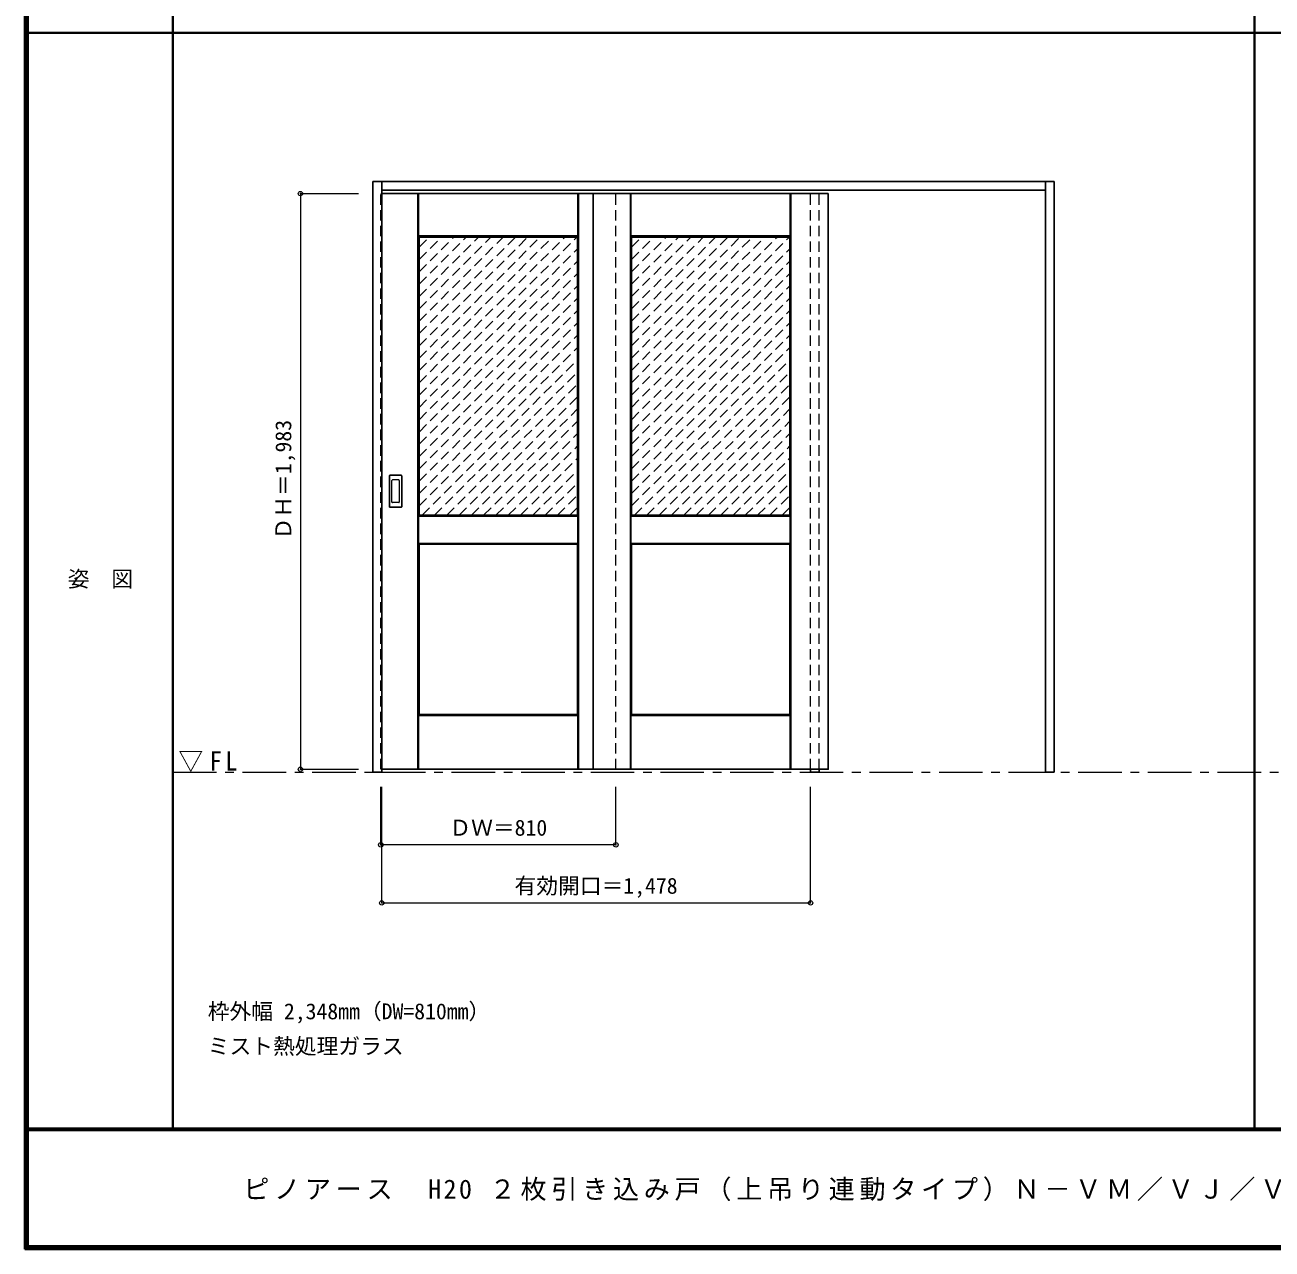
# Model space of a CAD drawing. Units: millimetres, scale not verified. Extents: x -6000 to 5700, y -4307 to 4260.
# Drawn here: x -6000 to -1702, y -4205 to 12 of the extents above; entities that cross this region are included whole.
import ezdxf
from ezdxf.enums import TextEntityAlignment as Align

# ---------------------------------------------------------------- set-up
doc = ezdxf.new("R2010")
doc.units = ezdxf.units.MM
doc.header["$LTSCALE"] = 30
doc.header["$PDMODE"] = 32
doc.header["$PDSIZE"] = 15
doc.linetypes.add('CHAIN1', pattern=[8, 5, -1, 1, -1])
doc.linetypes.add('DASHED1', pattern=[1.8, 1.2, -0.6])
for name, color, linetype, lineweight in [('0-1_通り芯', 7, 'CHAIN1', 18), ('0-2_扉', 3, 'Continuous', 25), ('0-3_仕上げ', 4, 'Continuous', 9), ('0-4_枠', 3, 'Continuous', 25), ('0-6_引手', 3, 'Continuous', 25), ('0-B_寸法', 7, 'Continuous', 9), ('0-C_ハッチ', 4, 'DASHED1', 9), ('F-1_枠', 6, 'Continuous', 40)]:
    doc.layers.add(name, color=color, linetype=linetype, lineweight=lineweight)
doc.layers.add('0-A_文字', color=7, linetype='Continuous')
doc.layers.add('F-A_文字', color=7, linetype='Continuous')
doc.styles.add('ＭＳ ゴシック', font='')
doc.styles.get('ＭＳ ゴシック').set_extended_font_data('MS Gothic')

msp = doc.modelspace()

# ---------------------------------------------------------------- linework, layer by layer
at = {"layer": '0-1_通り芯'}
msp.add_line((-5490, -2562.5), (5690, -2562.5), dxfattribs=at)
at = {"layer": '0-2_扉', "color": 4, "linetype": 'DASHED1', "lineweight": 9}
for p, q in [((-4773.67, -569), (-4770.67, -569)), ((-4773.67, -2552), (-4773.67, -569)), ((-3963.67, -2552), (-3963.67, -569)), ((-4770.67, -2552), (-4773.67, -2552))]:
    msp.add_line(p, q, dxfattribs=at)
at = {"layer": '0-2_扉'}
for p, q in [((-4770.67, -569), (-3231.67, -569)), ((-4041.67, -569), (-4041.67, -2552))]:
    msp.add_line(p, q, dxfattribs=at)
msp.add_lwpolyline([(-4770.67, -2552), (-3231.67, -2552), (-3231.67, -569)], dxfattribs=at)
at = {"layer": '0-3_仕上げ', "color": 7, "lineweight": 18}
for p, q in [((-4645.67, -2552), (-4645.67, -569)), ((-4644.17, -716.5), (-4644.17, -569)), ((-4642.67, -715), (-4642.67, -569)), ((-4094.67, -715), (-4094.67, -569)), ((-4093.17, -716.5), (-4093.17, -569)), ((-4091.67, -2552), (-4091.67, -569)), ((-3913.67, -2552), (-3913.67, -569)), ((-3912.17, -716.5), (-3912.17, -569)), ((-3910.67, -715), (-3910.67, -569)), ((-3362.67, -715), (-3362.67, -569)), ((-3361.17, -716.5), (-3361.17, -569)), ((-3359.67, -2552), (-3359.67, -569)), ((-4642.67, -715), (-4644.17, -716.5)), ((-4641.67, -719), (-4644.17, -716.5)), ((-4094.67, -715), (-4642.67, -715)), ((-3910.67, -715), (-3912.17, -716.5)), ((-3909.67, -719), (-3912.17, -716.5)), ((-3362.67, -715), (-3910.67, -715)), ((-4644.17, -1774.5), (-4644.17, -1679.5)), ((-4642.67, -1773), (-4642.67, -1681)), ((-4094.67, -1681), (-4642.67, -1681)), ((-4095.67, -1677), (-4093.17, -1679.5)), ((-4094.67, -1681), (-4093.17, -1679.5)), ((-4094.67, -1773), (-4094.67, -1681)), ((-4093.17, -1774.5), (-4093.17, -1679.5)), ((-3912.17, -1774.5), (-3912.17, -1679.5)), ((-3910.67, -1773), (-3910.67, -1681)), ((-3362.67, -1681), (-3910.67, -1681)), ((-3363.67, -1677), (-3361.17, -1679.5)), ((-3362.67, -1681), (-3361.17, -1679.5)), ((-3362.67, -1773), (-3362.67, -1681)), ((-3361.17, -1774.5), (-3361.17, -1679.5)), ((-4642.67, -1773), (-4644.17, -1774.5)), ((-4641.67, -1777), (-4644.17, -1774.5)), ((-4642.67, -1773), (-4094.67, -1773)), ((-3910.67, -1773), (-3912.17, -1774.5)), ((-3909.67, -1777), (-3912.17, -1774.5)), ((-3910.67, -1773), (-3362.67, -1773)), ((-4644.17, -2552), (-4644.17, -2366.5)), ((-4642.67, -2552), (-4642.67, -2368)), ((-4094.67, -2368), (-4642.67, -2368)), ((-4095.67, -2364), (-4093.17, -2366.5)), ((-4094.67, -2368), (-4093.17, -2366.5)), ((-4094.67, -2552), (-4094.67, -2368)), ((-4093.17, -2552), (-4093.17, -2366.5)), ((-3912.17, -2552), (-3912.17, -2366.5)), ((-3910.67, -2552), (-3910.67, -2368)), ((-3362.67, -2368), (-3910.67, -2368)), ((-3363.67, -2364), (-3361.17, -2366.5)), ((-3362.67, -2368), (-3361.17, -2366.5)), ((-3362.67, -2552), (-3362.67, -2368)), ((-3361.17, -2552), (-3361.17, -2366.5))]:
    msp.add_line(p, q, dxfattribs=at)
at = {"layer": '0-3_仕上げ', "color": 3, "lineweight": 25}
for p, q in [((-4641.67, -1677), (-4641.67, -719)), ((-4095.67, -719), (-4641.67, -719)), ((-4095.67, -1677), (-4095.67, -719)), ((-3909.67, -1677), (-3909.67, -719)), ((-3363.67, -719), (-3909.67, -719)), ((-3363.67, -1677), (-3363.67, -719)), ((-4095.67, -1677), (-4641.67, -1677)), ((-3363.67, -1677), (-3909.67, -1677)), ((-4641.67, -1777), (-4641.67, -2364)), ((-3909.67, -1777), (-3909.67, -2364)), ((-4095.67, -2364), (-4641.67, -2364)), ((-3363.67, -2364), (-3909.67, -2364))]:
    msp.add_line(p, q, dxfattribs=at)
at = {"layer": '0-3_仕上げ', "color": 7, "lineweight": 18}
for points in [[(-4094.67, -715), (-4093.17, -716.5), (-4095.67, -719)], [(-3362.67, -715), (-3361.17, -716.5), (-3363.67, -719)], [(-4642.67, -1681), (-4644.17, -1679.5), (-4641.67, -1677)], [(-3910.67, -1681), (-3912.17, -1679.5), (-3909.67, -1677)], [(-4094.67, -1773), (-4093.17, -1774.5), (-4095.67, -1777)], [(-3362.67, -1773), (-3361.17, -1774.5), (-3363.67, -1777)], [(-4642.67, -2368), (-4644.17, -2366.5), (-4641.67, -2364)], [(-3910.67, -2368), (-3912.17, -2366.5), (-3909.67, -2364)]]:
    msp.add_lwpolyline(points, dxfattribs=at)
at = {"layer": '0-3_仕上げ', "color": 3, "lineweight": 25}
for points in [[(-4641.67, -1777), (-4095.67, -1777), (-4095.67, -2364)], [(-3909.67, -1777), (-3363.67, -1777), (-3363.67, -2364)]]:
    msp.add_lwpolyline(points, dxfattribs=at)
at = {"layer": '0-4_枠'}
for p, q in [((-4800.67, -527.5), (-2452.67, -527.5)), ((-4770.67, -2562.5), (-4770.67, -527.5)), ((-4770.67, -557.5), (-2482.67, -557.5)), ((-2482.67, -2562.5), (-2482.67, -527.5)), ((-2452.67, -2562.5), (-2452.67, -527.5)), ((-3292.67, -2552), (-3292.67, -2562.5)), ((-3292.67, -2562.5), (-3262.67, -2562.5)), ((-3262.67, -2552), (-3262.67, -2562.5)), ((-2452.67, -2562.5), (-2482.67, -2562.5))]:
    msp.add_line(p, q, dxfattribs=at)
at = {"layer": '0-4_枠', "color": 4, "linetype": 'DASHED1', "lineweight": 9}
for p, q in [((-3292.67, -2552), (-3292.67, -557.5)), ((-3262.67, -2552), (-3262.67, -557.5))]:
    msp.add_line(p, q, dxfattribs=at)
at = {"layer": '0-4_枠'}
msp.add_lwpolyline([(-4770.67, -2562.5), (-4800.67, -2562.5), (-4800.67, -527.5)], dxfattribs=at)
at = {"layer": '0-6_引手'}
for p, q in [((-4743.67, -1648), (-4743.67, -1541)), ((-4703.17, -1539.5), (-4742.17, -1539.5)), ((-4701.67, -1541), (-4701.67, -1648)), ((-4703.17, -1649.5), (-4742.17, -1649.5))]:
    msp.add_line(p, q, dxfattribs=at)
at = {"layer": '0-6_引手', "color": 7, "lineweight": 18}
for p, q in [((-4735.17, -1632), (-4735.17, -1557)), ((-4711.67, -1555.5), (-4733.67, -1555.5)), ((-4710.17, -1557), (-4710.17, -1632)), ((-4711.67, -1633.5), (-4733.67, -1633.5))]:
    msp.add_line(p, q, dxfattribs=at)
at = {"layer": '0-6_引手'}
for centre, start, end in [((-4742.17, -1541), 90, 180), ((-4703.17, -1541), 0, 90), ((-4742.17, -1648), 180, 270), ((-4703.17, -1648), 270, 0)]:
    msp.add_arc(centre, 1.5, start, end, dxfattribs=at)
at = {"layer": '0-6_引手', "color": 7, "lineweight": 18}
for centre, start, end in [((-4733.67, -1557), 90, 180), ((-4711.67, -1557), 0, 90), ((-4733.67, -1632), 180, 270), ((-4711.67, -1632), 270, 0)]:
    msp.add_arc(centre, 1.5, start, end, dxfattribs=at)
at = {"layer": '0-B_寸法', "color": 4}
for p, q in [((-5050.67, -569), (-5050.67, -2552)), ((-5050.67, -569), (-4850.67, -569)), ((-5050.67, -2552), (-4850.67, -2552)), ((-4773.67, -2812.5), (-4773.67, -2612.5)), ((-4770.67, -3012.5), (-4770.67, -2612.5)), ((-3963.67, -2812.5), (-3963.67, -2612.5)), ((-3292.67, -3012.5), (-3292.67, -2612.5)), ((-3963.67, -2812.5), (-4773.67, -2812.5)), ((-4770.67, -3012.5), (-3292.67, -3012.5))]:
    msp.add_line(p, q, dxfattribs=at)
at = {"layer": '0-B_寸法'}
for p in [(-5050.67, -569), (-5050.67, -2552), (-4773.67, -2812.5), (-3963.67, -2812.5), (-4770.67, -3012.5), (-3292.67, -3012.5)]:
    msp.add_point(p, dxfattribs=at)
at = {"layer": '0-C_ハッチ'}
for p, q in [((-4641.67, -753.94), (-4606.73, -719)), ((-4641.67, -838.79), (-4521.87, -719)), ((-4641.67, -796.37), (-4564.3, -719)), ((-4641.67, -1220.63), (-4140.04, -719)), ((-4641.67, -1178.21), (-4182.46, -719)), ((-4641.67, -1135.78), (-4224.89, -719)), ((-4641.67, -1093.35), (-4267.31, -719)), ((-4641.67, -1050.93), (-4309.74, -719)), ((-4641.67, -1008.5), (-4352.17, -719)), ((-4641.67, -966.07), (-4394.59, -719)), ((-4641.67, -923.65), (-4437.02, -719)), ((-4641.67, -881.22), (-4479.45, -719)), ((-4641.67, -1263.06), (-4097.61, -719)), ((-3909.67, -753.94), (-3874.73, -719)), ((-3909.67, -838.79), (-3789.87, -719)), ((-3909.67, -796.37), (-3832.3, -719)), ((-3909.67, -1220.63), (-3408.04, -719)), ((-3909.67, -1178.21), (-3450.46, -719)), ((-3909.67, -1135.78), (-3492.89, -719)), ((-3909.67, -1093.35), (-3535.31, -719)), ((-3909.67, -1050.93), (-3577.74, -719)), ((-3909.67, -1008.5), (-3620.17, -719)), ((-3909.67, -966.07), (-3662.59, -719)), ((-3909.67, -923.65), (-3705.02, -719)), ((-3909.67, -881.22), (-3747.45, -719)), ((-3909.67, -1263.06), (-3365.61, -719)), ((-4641.67, -1305.48), (-4095.67, -759.48)), ((-3909.67, -1305.48), (-3363.67, -759.48)), ((-4641.67, -1347.91), (-4095.67, -801.91)), ((-3909.67, -1347.91), (-3363.67, -801.91)), ((-4641.67, -1390.34), (-4095.67, -844.34)), ((-3909.67, -1390.34), (-3363.67, -844.34)), ((-4641.67, -1432.76), (-4095.67, -886.76)), ((-3909.67, -1432.76), (-3363.67, -886.76)), ((-4641.67, -1475.19), (-4095.67, -929.19)), ((-3909.67, -1475.19), (-3363.67, -929.19)), ((-4641.67, -1517.62), (-4095.67, -971.62)), ((-3909.67, -1517.62), (-3363.67, -971.62)), ((-4641.67, -1560.04), (-4095.67, -1014.04)), ((-3909.67, -1560.04), (-3363.67, -1014.04)), ((-4641.67, -1602.47), (-4095.67, -1056.47)), ((-3909.67, -1602.47), (-3363.67, -1056.47)), ((-4641.67, -1644.9), (-4095.67, -1098.9)), ((-3909.67, -1644.9), (-3363.67, -1098.9)), ((-4631.34, -1677), (-4095.67, -1141.32)), ((-3899.34, -1677), (-3363.67, -1141.32)), ((-4588.92, -1677), (-4095.67, -1183.75)), ((-3856.92, -1677), (-3363.67, -1183.75)), ((-4546.49, -1677), (-4095.67, -1226.17)), ((-3814.49, -1677), (-3363.67, -1226.17)), ((-4504.07, -1677), (-4095.67, -1268.6)), ((-3772.07, -1677), (-3363.67, -1268.6)), ((-4461.64, -1677), (-4095.67, -1311.03)), ((-3729.64, -1677), (-3363.67, -1311.03)), ((-4419.21, -1677), (-4095.67, -1353.45)), ((-3687.21, -1677), (-3363.67, -1353.45)), ((-4376.79, -1677), (-4095.67, -1395.88)), ((-3644.79, -1677), (-3363.67, -1395.88)), ((-4334.36, -1677), (-4095.67, -1438.31)), ((-3602.36, -1677), (-3363.67, -1438.31)), ((-4291.93, -1677), (-4095.67, -1480.73)), ((-3559.93, -1677), (-3363.67, -1480.73)), ((-4249.51, -1677), (-4095.67, -1523.16)), ((-3517.51, -1677), (-3363.67, -1523.16)), ((-4207.08, -1677), (-4095.67, -1565.59)), ((-3475.08, -1677), (-3363.67, -1565.59)), ((-4164.65, -1677), (-4095.67, -1608.01)), ((-3432.65, -1677), (-3363.67, -1608.01)), ((-4122.23, -1677), (-4095.67, -1650.44)), ((-3390.23, -1677), (-3363.67, -1650.44))]:
    msp.add_line(p, q, dxfattribs=at)
at = {"layer": 'F-1_枠'}
for p, q in [((-6000, 4175), (-6000, -4205)), ((-5995, 4175), (-5995, -4205)), ((-5990, 4175), (-5990, -4205)), ((-5490, 4175), (-5490, -3790)), ((-1763.33, -3790), (-1763.33, 4175)), ((-6000, -15.5), (5700, -15.5)), ((5700, -3790), (-6000, -3790)), ((5700, -3795), (-6000, -3795)), ((5700, -4195), (-6000, -4195)), ((5700, -4200), (-6000, -4200)), ((5700, -4205), (-6000, -4205))]:
    msp.add_line(p, q, dxfattribs=at)

# ---------------------------------------------------------------- texts
at = {"layer": '0-A_文字', "style": 'ＭＳ ゴシック'}
for s, p in [('枠外幅 2,348mm（DW=810mm）', (-5370, -3430)), ('ミスト熱処理ガラス', (-5370, -3550))]:
    msp.add_text(s, height=54.99, dxfattribs=at).set_placement(p, align=Align.BOTTOM_LEFT)
at = {"layer": '0-A_文字', "insert": (-5471.25, -2562.5), "char_height": 65.98, "attachment_point": 7, "style": 'ＭＳ ゴシック'}
msp.add_mtext('\\T1.26;\\W0.95;▽FL', dxfattribs=at)
at = {"layer": '0-B_寸法', "style": 'ＭＳ ゴシック'}
msp.add_text('ＤＨ＝1,983', height=54.99, rotation=90, dxfattribs=at).set_placement((-5065.67, -1760.75), align=Align.BOTTOM_LEFT)
for s, p in [('ＤＷ＝810', (-4537.42, -2797.5)), ('有効開口＝1,478', (-4312.92, -2997.5))]:
    msp.add_text(s, height=54.99, dxfattribs=at).set_placement(p, align=Align.BOTTOM_LEFT)
at = {"layer": 'F-A_文字', "style": 'ＭＳ ゴシック'}
msp.add_text('姿\u3000図', height=54.99, dxfattribs=at).set_placement((-5852.5, -1940.25), align=Align.BOTTOM_LEFT)
at = {"layer": 'F-A_文字', "insert": (-5247.55, -4040), "char_height": 65.98, "attachment_point": 7, "style": 'ＭＳ ゴシック'}
msp.add_mtext('\\T1.18;ピノアース\u3000H20\\~２枚引き込み戸（上吊り連動タイプ）Ｎ－ＶＭ／ＶＪ／ＶＮ／ＶＦ／ＶＳ／ＶＶ', dxfattribs=at)

doc.saveas('drawing.dxf')
